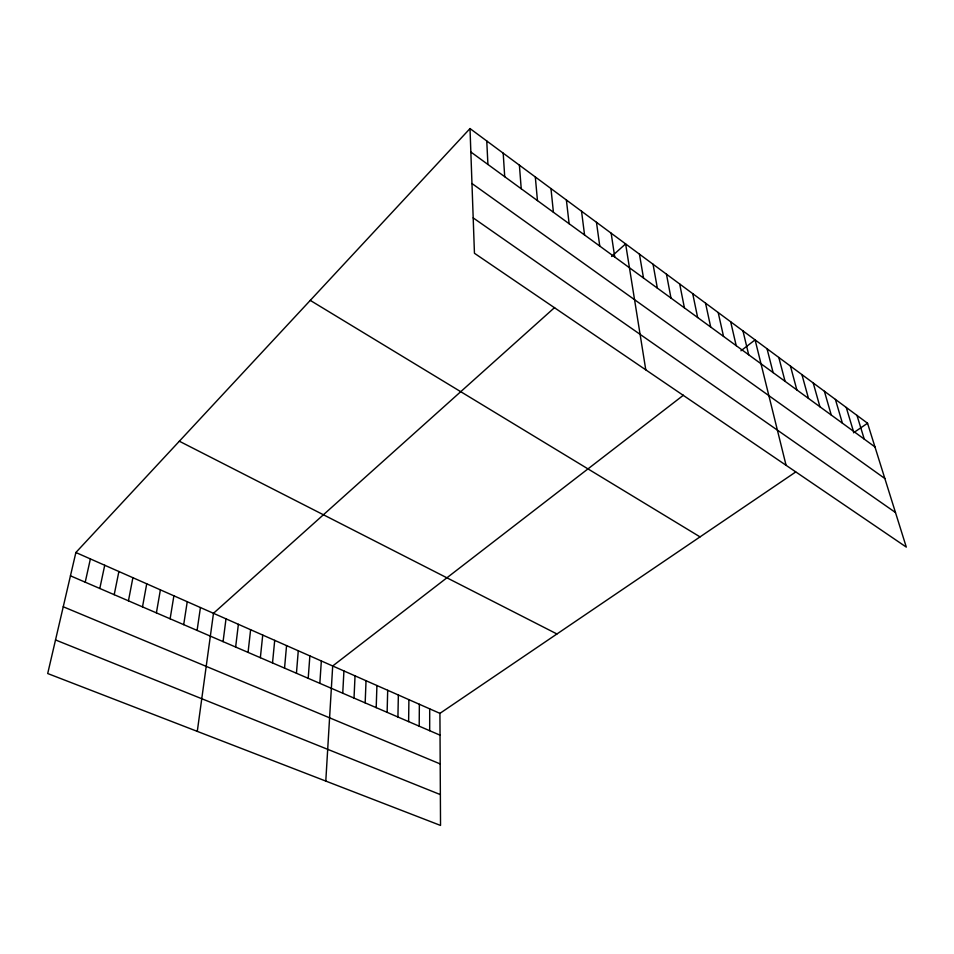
<?xml version="1.0" encoding="UTF-8"?>
<svg xmlns="http://www.w3.org/2000/svg" width="954" height="954" viewBox="0 0 954 954"><rect width="100%" height="100%" fill="white"/><g stroke="black" fill="none" stroke-linecap="round" stroke-linejoin="round"><path stroke-width="1.43" d="M429.682 730.704L429.694 708.834M419.2 726.185L419.355 704.267M408.622 721.618L408.908 699.652M397.925 717.014L398.355 694.989M387.121 712.352L387.694 690.279M376.198 707.641L376.925 685.521M365.167 702.883L366.038 680.715M354.017 698.078L355.043 675.849M342.748 693.224L343.929 670.936M325.791 781.076L332.696 665.975L683.434 395.194M319.84 683.35L321.343 660.967M308.202 678.33L309.871 655.887M296.444 673.25L298.28 650.771M284.542 668.122L286.558 645.596M272.522 662.947L274.704 640.361M260.359 657.7L262.732 635.066M248.064 652.405L250.616 629.712M235.638 647.039L238.381 624.298M223.069 641.625L226.003 618.836M197.287 731.384L213.481 613.303L554.62 307.534M197.096 630.427L200.435 607.543M183.693 624.643L187.246 601.712M170.122 618.8L173.89 595.809M156.396 612.885L160.391 589.846M142.504 606.887L146.725 583.8M128.444 600.829L132.892 577.695M114.206 594.688L118.892 571.506M99.8 588.475L104.725 565.245M85.216 582.19L90.391 558.913M470.012 128.563L474.448 253.275L906.3 547.095L867.556 423.242L470.012 128.563L75.879 552.509L47.7 673.536L440.533 825.437L439.925 713.365L795.696 471.991M611.574 256.483L625.621 243.902L645.775 369.842M740.948 350.786L755.091 339.874L786.072 465.29M853.472 432.794L867.556 423.242M55.523 639.955L440.366 794.61M63.25 606.768L440.199 763.939M70.453 575.822L440.044 735.164M75.879 552.509L439.925 713.365M179.34 441.225L556.945 633.969M310.265 300.391L700.045 536.887M473.184 217.894L895.484 512.513M471.968 183.526L884.835 478.503M470.847 151.996L874.961 446.937M856.978 415.395L864.252 439.126M846.258 407.453L853.401 431.208M835.394 399.404L842.406 423.171M824.387 391.247L831.256 415.038M813.225 382.971L819.939 406.786M801.92 374.588L808.479 398.414M790.449 366.086L796.852 389.936M778.822 357.476L785.07 381.326M767.04 348.735L773.11 372.609M742.963 330.883L748.687 354.781M730.669 321.772L736.202 345.67M718.195 312.53L723.537 336.428M705.543 303.145L710.694 327.043M692.711 293.641L697.648 317.527M679.689 283.982L684.412 307.868M666.464 274.18L670.984 298.065M653.049 264.234L657.342 288.108M639.442 254.146L643.497 278.008M611.156 233.181L614.722 256.996M596.465 222.294L599.768 246.084M581.546 211.228L584.563 234.994M566.378 199.994L569.121 223.725M550.971 188.57L553.415 212.265M535.313 176.955L537.46 200.614M519.393 165.161L521.23 188.761M503.199 153.165L504.714 176.717M486.755 140.965L487.923 164.47"/></g></svg>
